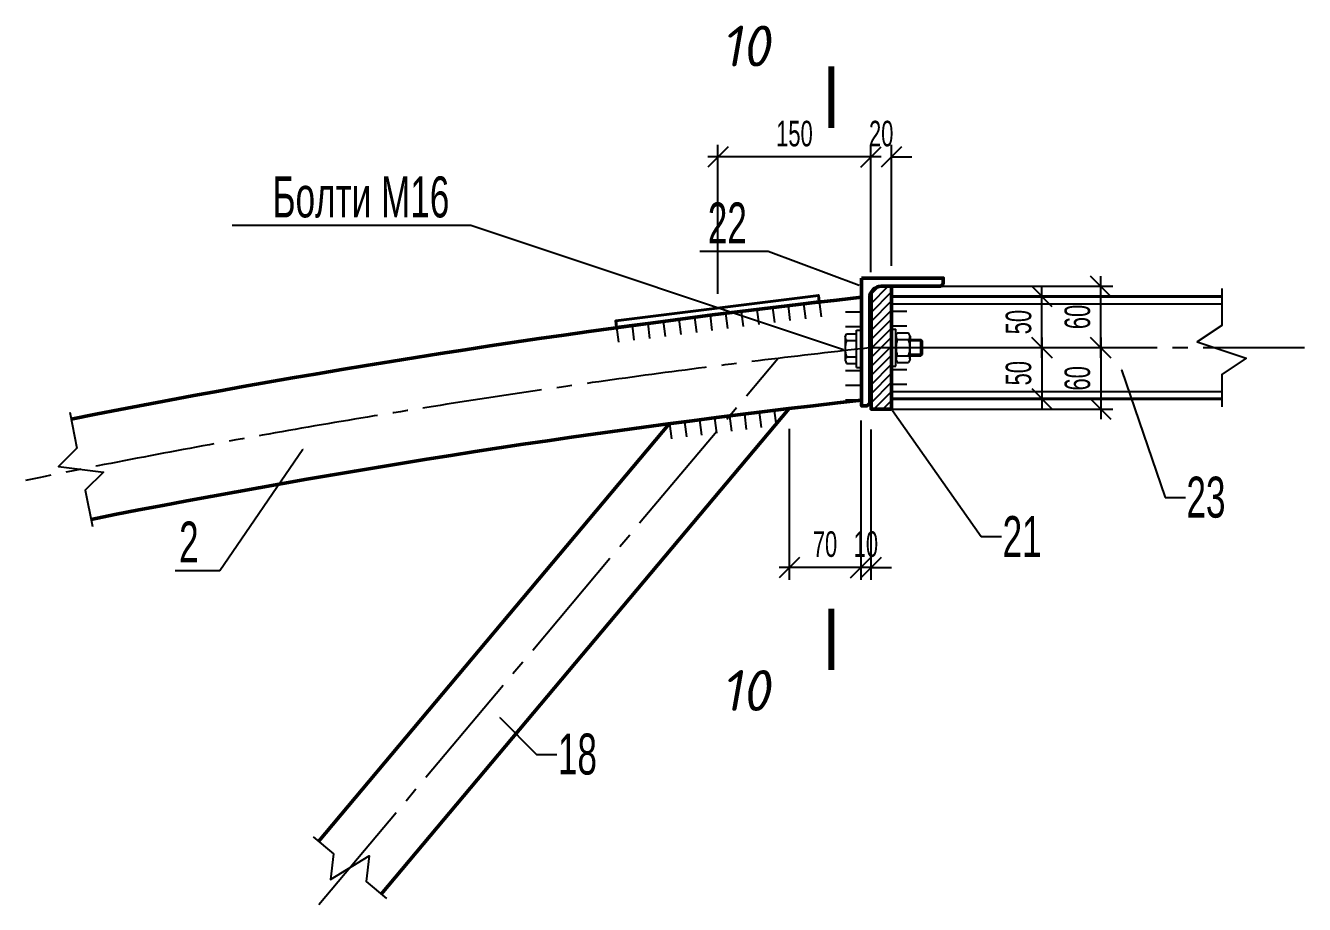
# Model space of a CAD drawing. Extents: x -483223 to 550073, y -164053 to -64662.
# Drawn here: x -186502 to -173987, y -117280 to -108685 of the extents above; entities that cross this region are included whole.
import ezdxf
from ezdxf import colors
from ezdxf.entities.mleader import LeaderData, LeaderLine
from ezdxf.enums import TextEntityAlignment as Align
from ezdxf.math import Vec2, Vec3

# ---------------------------------------------------------------- set-up
doc = ezdxf.new("R2010")
doc.units = 0
doc.header["$MEASUREMENT"] = 0
doc.linetypes.add('ACAD_ISO02W100', pattern=[15, 12, -3])
doc.linetypes.add('K5LT_AXLED', pattern=[16.25, 11.75, -1.5, 1.5, -1.5])
doc.layers.get('0').update_dxf_attribs({"color": 40, "linetype": 'CONTINUOUS'})
doc.layers.get('Defpoints').update_dxf_attribs({"linetype": 'CONTINUOUS'})
doc.layers.add('Размры', color=7, linetype='CONTINUOUS')
doc.styles.add('ГОСТ', font='isocpeur.ttf', dxfattribs={"oblique": 10})
doc.styles.add('РОЗМІР', font='ARIALN.TTF', dxfattribs={"width": 0.75})
doc.dimstyles.new('10 основний', dxfattribs={"dimscale": 100, "dimtxt": 2.5, "dimasz": 2, "dimexe": 1.2, "dimexo": 2, "dimgap": 1, "dimtad": 1, "dimdec": 0, "dimlfac": 0.1, "dimzin": 0, "dimdsep": 46, "dimtxsty": 'РОЗМІР', "dimblk": 'OBLIQUE', "dimcen": 0.7, "dimdle": 1, "dimadec": 0, "dimazin": 0, "dimtfac": 1, "dimtdec": 0, "dimtix": 1, "dimtofl": 0, "dimtmove": 1, "dimatfit": 3, "dimfxl": 0.18, "dimtolj": 1, "dimtzin": 0, "dimarcsym": 0})

# ---------------------------------------------------------------- blocks, each defined once
blk = doc.blocks.new('_OBLIQUE')
at = {"color": 0, "linetype": 'ByBlock'}
blk.add_line((-0.5, -0.5), (0.5, 0.5), dxfattribs=at)
blk = doc.blocks.new('*D555')
at = {"layer": 'Defpoints', "color": 0, "transparency": 16777216}
for p in [(-179727, -109970), (-178229, -111232), (-179727, -111509)]:
    blk.add_point(p, dxfattribs=at)
at = {"layer": 'Размры', "color": 0, "lineweight": -2, "transparency": 16777216}
for p, q in [((-179727, -111309), (-179727, -109850)), ((-178229, -111032), (-178229, -109850)), ((-178129, -109970), (-179827, -109970))]:
    blk.add_line(p, q, dxfattribs=at)
at = {"layer": 'Размры', "color": 0, "lineweight": -2, "transparency": 16777216, "xscale": 200, "yscale": 200, "zscale": 200, "rotation": 180}
blk.add_blockref('_OBLIQUE', (-179727, -109970), dxfattribs=at)
at = {"layer": 'Размры', "color": 0, "lineweight": -2, "transparency": 16777216, "xscale": 200, "yscale": 200, "zscale": 200}
blk.add_blockref('_OBLIQUE', (-178229, -109970), dxfattribs=at)
at = {"layer": 'Размры', "color": 0, "transparency": 16777216, "insert": (-178978, -109743), "char_height": 250, "attachment_point": 5, "style": 'РОЗМІР'}
blk.add_mtext('\\A1;150', dxfattribs=at)
blk = doc.blocks.new('*D556')
at = {"layer": 'Defpoints', "color": 0, "transparency": 16777216}
for p in [(-178329, -112349), (-179029, -112430), (-179029, -113986)]:
    blk.add_point(p, dxfattribs=at)
at = {"layer": 'Размры', "color": 0, "lineweight": -2, "transparency": 16777216}
for p, q in [((-179029, -112630), (-179029, -114106)), ((-178329, -112549), (-178329, -114106)), ((-178229, -113986), (-179129, -113986))]:
    blk.add_line(p, q, dxfattribs=at)
at = {"layer": 'Размры', "color": 0, "lineweight": -2, "transparency": 16777216, "xscale": 200, "yscale": 200, "zscale": 200, "rotation": 180}
blk.add_blockref('_OBLIQUE', (-179029, -113986), dxfattribs=at)
at = {"layer": 'Размры', "color": 0, "lineweight": -2, "transparency": 16777216, "xscale": 200, "yscale": 200, "zscale": 200}
blk.add_blockref('_OBLIQUE', (-178329, -113986), dxfattribs=at)
at = {"layer": 'Размры', "color": 0, "transparency": 16777216, "insert": (-178679, -113758), "char_height": 250, "attachment_point": 5, "style": 'РОЗМІР'}
blk.add_mtext('\\A1;70', dxfattribs=at)
blk = doc.blocks.new('*D557')
at = {"layer": 'Defpoints', "color": 0, "transparency": 16777216}
for p in [(-178329, -112349), (-178229, -112435), (-178229, -113986)]:
    blk.add_point(p, dxfattribs=at)
at = {"layer": 'Размры', "color": 0, "lineweight": -2, "transparency": 16777216}
for p, q in [((-178329, -112549), (-178329, -114106)), ((-178229, -112635), (-178229, -114106)), ((-178329, -113986), (-178529, -113986)), ((-178229, -113986), (-178029, -113986))]:
    blk.add_line(p, q, dxfattribs=at)
at = {"layer": 'Размры', "color": 0, "lineweight": -2, "transparency": 16777216, "xscale": 200, "yscale": 200, "zscale": 200}
blk.add_blockref('_OBLIQUE', (-178329, -113986), dxfattribs=at)
at = {"layer": 'Размры', "color": 0, "lineweight": -2, "transparency": 16777216, "xscale": 200, "yscale": 200, "zscale": 200, "rotation": 180}
blk.add_blockref('_OBLIQUE', (-178229, -113986), dxfattribs=at)
at = {"layer": 'Размры', "color": 0, "transparency": 16777216, "insert": (-178279, -113758), "char_height": 250, "attachment_point": 5, "style": 'РОЗМІР'}
blk.add_mtext('\\A1;10', dxfattribs=at)
blk = doc.blocks.new('*D504')
at = {"layer": 'Defpoints', "color": 0, "transparency": 16777216}
for p in [(-178029, -109970), (-178029, -111235), (-178229, -111296)]:
    blk.add_point(p, dxfattribs=at)
at = {"layer": 'Размры', "color": 0, "lineweight": -2, "transparency": 16777216}
for p, q in [((-178229, -111096), (-178229, -109850)), ((-178029, -111035), (-178029, -109850)), ((-178229, -109970), (-178429, -109970)), ((-178029, -109970), (-177829, -109970))]:
    blk.add_line(p, q, dxfattribs=at)
at = {"layer": 'Размры', "color": 0, "lineweight": -2, "transparency": 16777216, "xscale": 200, "yscale": 200, "zscale": 200}
blk.add_blockref('_OBLIQUE', (-178229, -109970), dxfattribs=at)
at = {"layer": 'Размры', "color": 0, "lineweight": -2, "transparency": 16777216, "xscale": 200, "yscale": 200, "zscale": 200, "rotation": 180}
blk.add_blockref('_OBLIQUE', (-178029, -109970), dxfattribs=at)
at = {"layer": 'Размры', "color": 0, "transparency": 16777216, "insert": (-178129, -109743), "char_height": 250, "attachment_point": 5, "style": 'РОЗМІР'}
blk.add_mtext('\\A1;20', dxfattribs=at)
blk = doc.blocks.new('*D558')
at = {"layer": 'Defpoints', "color": 0, "transparency": 16777216}
for p in [(-178029, -111835), (-178029, -112335), (-176556, -112335)]:
    blk.add_point(p, dxfattribs=at)
at = {"layer": 'Размры', "color": 0, "lineweight": -2, "transparency": 16777216}
for p, q in [((-176556, -111735), (-176556, -112435)), ((-177829, -111835), (-176436, -111835)), ((-177829, -112335), (-176436, -112335))]:
    blk.add_line(p, q, dxfattribs=at)
at = {"layer": 'Размры', "color": 0, "lineweight": -2, "transparency": 16777216, "xscale": 200, "yscale": 200, "zscale": 200}
for p, rotation in [((-176556, -111835), 90), ((-176556, -112335), 270)]:
    blk.add_blockref('_OBLIQUE', p, dxfattribs=dict(at, rotation=rotation))
at = {"layer": 'Размры', "color": 0, "transparency": 16777216, "insert": (-176784, -112085), "char_height": 250, "attachment_point": 5, "rotation": 90, "style": 'РОЗМІР'}
blk.add_mtext('\\A1;50', dxfattribs=at)
blk = doc.blocks.new('*D505')
at = {"layer": 'Defpoints', "color": 0, "transparency": 16777216}
for p in [(-178029, -111335), (-176556, -111335), (-178029, -111835)]:
    blk.add_point(p, dxfattribs=at)
at = {"layer": 'Размры', "color": 0, "lineweight": -2, "transparency": 16777216}
for p, q in [((-176556, -111935), (-176556, -111235)), ((-177829, -111335), (-176436, -111335)), ((-177829, -111835), (-176436, -111835))]:
    blk.add_line(p, q, dxfattribs=at)
at = {"layer": 'Размры', "color": 0, "lineweight": -2, "transparency": 16777216, "xscale": 200, "yscale": 200, "zscale": 200}
for p, rotation in [((-176556, -111335), 90), ((-176556, -111835), 270)]:
    blk.add_blockref('_OBLIQUE', p, dxfattribs=dict(at, rotation=rotation))
at = {"layer": 'Размры', "color": 0, "transparency": 16777216, "insert": (-176784, -111585), "char_height": 250, "attachment_point": 5, "rotation": 90, "style": 'РОЗМІР'}
blk.add_mtext('\\A1;50', dxfattribs=at)
blk = doc.blocks.new('*D559')
at = {"layer": 'Defpoints', "color": 0, "transparency": 16777216}
for p in [(-178029, -111835), (-178229, -112435), (-175981, -112435)]:
    blk.add_point(p, dxfattribs=at)
at = {"layer": 'Размры', "color": 0, "lineweight": -2, "transparency": 16777216}
for p, q in [((-175981, -111735), (-175981, -112535)), ((-177829, -111835), (-175861, -111835)), ((-178029, -112435), (-175861, -112435))]:
    blk.add_line(p, q, dxfattribs=at)
at = {"layer": 'Размры', "color": 0, "lineweight": -2, "transparency": 16777216, "xscale": 200, "yscale": 200, "zscale": 200}
for p, rotation in [((-175981, -111835), 90), ((-175981, -112435), 270)]:
    blk.add_blockref('_OBLIQUE', p, dxfattribs=dict(at, rotation=rotation))
at = {"layer": 'Размры', "color": 0, "transparency": 16777216, "insert": (-176208, -112135), "char_height": 250, "attachment_point": 5, "rotation": 90, "style": 'РОЗМІР'}
blk.add_mtext('\\A1;60', dxfattribs=at)
blk = doc.blocks.new('*D506')
at = {"layer": 'Defpoints', "color": 0, "transparency": 16777216}
for p in [(-178029, -111235), (-175981, -111235), (-178029, -111835)]:
    blk.add_point(p, dxfattribs=at)
at = {"layer": 'Размры', "color": 0, "lineweight": -2, "transparency": 16777216}
for p, q in [((-177829, -111235), (-175861, -111235)), ((-175981, -111935), (-175981, -111135)), ((-177829, -111835), (-175861, -111835))]:
    blk.add_line(p, q, dxfattribs=at)
at = {"layer": 'Размры', "color": 0, "lineweight": -2, "transparency": 16777216, "xscale": 200, "yscale": 200, "zscale": 200}
for p, rotation in [((-175981, -111235), 90), ((-175981, -111835), 270)]:
    blk.add_blockref('_OBLIQUE', p, dxfattribs=dict(at, rotation=rotation))
at = {"layer": 'Размры', "color": 0, "transparency": 16777216, "insert": (-176208, -111535), "char_height": 250, "attachment_point": 5, "rotation": 90, "style": 'РОЗМІР'}
blk.add_mtext('\\A1;60', dxfattribs=at)

msp = doc.modelspace()

# ---------------------------------------------------------------- hatches: boundary and pattern name
h = msp.add_hatch()
h.set_pattern_fill('ANSI31', color=0, scale=500, style=0)
h.set_pattern_definition([(45, (-409536.514, -30787.34), (-44.194174, 44.194174), [])])
h.paths.add_polyline_path([(-178228.5056, -112435.0504), (-178028.5056, -112435.0504), (-178028.5056, -111235.0504), (-178228.5056, -111235.0504)])

# ---------------------------------------------------------------- linework, layer by layer
at = {"color": 0, "lineweight": 50}
for p, q in [((-178228.5056, -112435.0504), (-178228.5056, -111296.0116)), ((-183023.5129, -117178.5121), (-179029.3253, -112430.4096)), ((-183635.7095, -116663.5216), (-180199.0902, -112578.2299))]:
    msp.add_line(p, q, dxfattribs=at)
at = {"color": 0}
for p, q in [((-178028.5056, -111335.0504), (-177878.5056, -111335.0504)), ((-179651.1221, -111499.1287), (-179632.3598, -111647.9506)), ((-179498.4842, -111479.8852), (-179479.7219, -111628.7072)), ((-179345.8463, -111460.6418), (-179327.084, -111609.4637)), ((-179193.2084, -111441.3983), (-179174.4461, -111590.2203)), ((-179040.5705, -111422.1549), (-179021.8082, -111570.9768)), ((-178887.9326, -111402.9114), (-178869.1703, -111551.7334)), ((-178735.2947, -111383.6679), (-178716.5324, -111532.4899)), ((-178328.5056, -111486.7926), (-178478.5056, -111486.7926)), ((-178028.5056, -111477.9075), (-177878.5056, -111477.9075)), ((-180566.9495, -111614.5894), (-180548.1872, -111763.4113)), ((-180414.3116, -111595.3459), (-180395.5493, -111744.1679)), ((-180261.6737, -111576.1025), (-180242.9114, -111724.9244)), ((-180109.0358, -111556.859), (-180090.2735, -111705.681)), ((-179956.3979, -111537.6156), (-179937.6356, -111686.4375)), ((-179803.76, -111518.3721), (-179784.9977, -111667.1941)), ((-178328.5056, -111630.5316), (-178478.5056, -111630.5316)), ((-178028.5056, -111620.7647), (-177878.5056, -111620.7647)), ((-180719.5874, -111633.8328), (-180700.8251, -111782.6548)), ((-178481.2329, -111733.3958), (-178467.6768, -111700.6686)), ((-178481.2329, -111733.3958), (-178481.2329, -111958.8504)), ((-178467.6768, -111700.6686), (-178372.142, -111700.6686)), ((-178372.142, -111664.3049), (-178328.5056, -111664.3049)), ((-178372.142, -112027.9413), (-178372.142, -111664.3049)), ((-178328.5056, -112027.9413), (-178328.5056, -111664.3049)), ((-178028.5056, -111653.2322), (-177984.8693, -111653.2322)), ((-178028.5056, -112016.8686), (-178028.5056, -111653.2322)), ((-177984.8693, -112016.8686), (-177984.8693, -111653.2322)), ((-177984.8693, -111722.3231), (-177971.3132, -111689.5958)), ((-177984.8693, -111722.3231), (-177984.8693, -111755.0504)), ((-177971.3132, -111689.5958), (-177860.2435, -111689.5958)), ((-177971.3132, -111755.0504), (-177860.2435, -111755.0504)), ((-177846.6874, -111722.3231), (-177860.2435, -111689.5958)), ((-177846.6874, -111722.3231), (-177846.6874, -111755.0504)), ((-177846.6874, -111947.7777), (-177846.6874, -111722.3231)), ((-177846.6874, -111755.0504), (-177740.446, -111755.0504)), ((-177725.9005, -111769.5958), (-177740.446, -111755.0504)), ((-177740.446, -111915.0504), (-177740.446, -111755.0504)), ((-178467.6768, -111766.1231), (-178372.142, -111766.1231)), ((-177725.9005, -111769.5958), (-177846.6874, -111769.5958)), ((-177725.9005, -111900.5049), (-177725.9005, -111769.5958)), ((-178481.2329, -111958.8504), (-178467.6768, -111991.5776)), ((-178467.6768, -111926.1231), (-178372.142, -111926.1231)), ((-178467.6768, -111991.5776), (-178372.142, -111991.5776)), ((-177984.8693, -111947.7777), (-177984.8693, -111915.0504)), ((-177984.8693, -111947.7777), (-177971.3132, -111980.5049)), ((-177971.3132, -111915.0504), (-177860.2435, -111915.0504)), ((-177971.3132, -111980.5049), (-177860.2435, -111980.5049)), ((-177846.6874, -111947.7777), (-177860.2435, -111980.5049)), ((-177725.9005, -111900.5049), (-177846.6874, -111900.5049)), ((-177846.6874, -111915.0504), (-177740.446, -111915.0504)), ((-177740.446, -111915.0504), (-177725.9005, -111900.5049)), ((-178328.5056, -112061.7487), (-178478.5056, -112061.7487)), ((-178372.142, -112027.9413), (-178328.5056, -112027.9413)), ((-178028.5056, -112016.8686), (-177984.8693, -112016.8686)), ((-178028.5056, -112049.3361), (-177878.5056, -112049.3361)), ((-178328.5056, -112205.4878), (-178478.5056, -112205.4878)), ((-178028.5056, -112192.1932), (-177878.5056, -112192.1932)), ((-178328.5056, -112349.2268), (-178478.5056, -112349.2268)), ((-178028.5056, -112335.0504), (-177878.5056, -112335.0504)), ((-179614.2078, -112504.3197), (-179595.4022, -112653.1362)), ((-179467.9872, -112485.8422), (-179449.1816, -112634.6587)), ((-179321.7665, -112467.3647), (-179302.961, -112616.1812)), ((-179175.5459, -112448.8871), (-179156.7404, -112597.7036)), ((-180199.0902, -112578.2299), (-180180.2846, -112727.0464)), ((-180052.8696, -112559.7524), (-180034.064, -112708.5689)), ((-179906.649, -112541.2748), (-179887.8434, -112690.0913)), ((-179760.4284, -112522.7973), (-179741.6228, -112671.6138))]:
    msp.add_line(p, q, dxfattribs=at)
at = {"color": 0, "linetype": 'K5LT_AXLED', "ltscale": 100}
for p, q in [((-178228.5056, -111835.0504), (-173987.383, -111835.0504)), ((-183631.6718, -117280.0923), (-179139.5347, -111940.0507))]:
    msp.add_line(p, q, dxfattribs=at)
at = {"color": 0}
for points in [[(-178616.5327, -109685.2629, 60, 60, 0), (-178616.5327, -109085.2629, 60, 60, 0), (-178616.5327, -109285.2629, 0, 80, 0), (-179016.5327, -109285.2629, 0, 0, 0), (-179616.5327, -109285.2629, 0, 0, 0)], [(-178616.5327, -114388.101, 60, 60, 0), (-178616.5327, -114988.101, 60, 60, 0), (-178616.5327, -114788.101, 0, 80, 0), (-179016.5327, -114788.101, 0, 0, 0), (-179616.5327, -114788.101, 0, 0, 0)]]:
    msp.add_lwpolyline(points, format="xyseb", dxfattribs=at)
at = {"color": 0, "lineweight": 50}
msp.add_lwpolyline([(-178321.0056, -111155.0504), (-177521.0056, -111155.0504), (-177521.0056, -111197.5504, -0.4142135624), (-177558.5056, -111235.0504), (-178128.5056, -111235.0504, 0.4142135624), (-178241.0056, -111347.5504), (-178241.0056, -112367.5504, -0.4142135624), (-178278.5056, -112405.0504), (-178321.0056, -112405.0504)], format="xyb", close=True, dxfattribs=at)
msp.add_lwpolyline([(-178228.5056, -111296.0116), (-178228.5056, -112435.0504), (-178028.5056, -112435.0504), (-178028.5056, -111235.0504), (-178128.5056, -111235.0504)], dxfattribs=at)
at = {"color": 0}
for points in [[(-174797.0355, -111255.0504), (-174797.0355, -111617.184), (-175037.0355, -111777.184), (-174557.0355, -111937.184), (-174797.0355, -112097.184), (-174797.0355, -112415.0504)], [(-186069.5577, -112464.5129), (-185999.66, -112817.6621), (-186178.4813, -112995.7715), (-185739.2915, -113051.56), (-185918.1128, -113229.6694), (-185848.2151, -113582.8185)], [(-183689.2767, -116618.4599), (-183490.3128, -116785.8318), (-183518.3634, -117036.6568), (-183140.859, -116805.3769), (-183168.9096, -117056.2019), (-182969.9457, -117223.5738)]]:
    msp.add_lwpolyline(points, dxfattribs=at)
at = {"color": 0, "lineweight": 40}
msp.add_lwpolyline([(-180719.5874, -111633.8328), (-178735.2947, -111383.6679), (-178742.7997, -111324.1392), (-180727.0924, -111574.304)], close=True, dxfattribs=at)
msp.add_lwpolyline([(-174797.0355, -111335.0504), (-178028.5056, -111335.0504), (-178028.5056, -112335.0504), (-174797.0355, -112335.0504)], dxfattribs=at)
at = {"color": 0, "linetype": 'ACAD_ISO02W100'}
for points in [[(-178028.5056, -111407.0504), (-174797.0355, -111407.0504)], [(-178028.5056, -112263.0504), (-174797.0355, -112263.0504)]]:
    msp.add_lwpolyline(points, dxfattribs=at)
at = {"color": 0, "lineweight": 50}
for radius, start in [(91818.3341, 96.310596125), (90818.3341, 96.380369114)]:
    msp.add_arc((-168228.5061, -202604.198), radius, start, 101.195665363, dxfattribs=at)
at = {"color": 0}
for centre, radius, start, end in [((-178434.9495, -111733.3958), 46.2834, 180, 225), ((-177938.5859, -111722.3231), 46.2834, 180, 225), ((-177742.0348, -111835.0504), 242.8345, 160.76505831, 180), ((-177892.9708, -111722.3231), 46.2834, 315, 0), ((-178089.5219, -111835.0504), 242.8345, 0, 19.23494169), ((-178238.3984, -111846.1231), 242.8345, 160.76505831, 180), ((-178238.3984, -111846.1231), 242.8345, 180, 199.23494169), ((-177742.0348, -111835.0504), 242.8345, 180, 199.23494169), ((-178089.5219, -111835.0504), 242.8345, 340.76505831, 0), ((-178434.9495, -111958.8504), 46.2834, 135, 180), ((-177938.5859, -111947.7777), 46.2834, 135, 180), ((-177892.9708, -111947.7777), 46.2834, 0, 45)]:
    msp.add_arc(centre, radius, start, end, dxfattribs=at)
at = {"color": 0, "linetype": 'K5LT_AXLED', "ltscale": 100}
msp.add_arc((-168228.5061, -202604.198), 91318.3341, 96.28689908, 101.543278152, dxfattribs=at)

# ---------------------------------------------------------------- texts
at = {"color": 0, "style": 'ГОСТ', "oblique": 10}
msp.add_text('10', height=400, dxfattribs=at).set_placement((-179216.5327, -109085.2629), align=Align.RIGHT)
msp.add_text('10', height=400, dxfattribs=at).set_placement((-179216.5327, -114988.101), align=Align.TOP_RIGHT)

# ---------------------------------------------------------------- dimensions: what is measured, and where the dimension line sits
at = {"layer": 'Размры', "color": 0}
for base, p1, p2, picture, middle in [((-179727.4411, -109970.2366), (-178228.5056, -111232.0418), (-179727.4411, -111508.7504), '*D555', (-178977.9733, -109742.5933)), ((-178028.5056, -109970.2366), (-178228.5056, -111296.0116), (-178028.5056, -111235.0504), '*D504', (-178128.5056, -109742.5933)), ((-179029.3253, -113986.1408), (-178328.5056, -112349.2268), (-179029.3253, -112430.4096), '*D556', (-178678.9155, -113758.4975)), ((-178228.5056, -113986.1408), (-178328.5056, -112349.2268), (-178228.5056, -112435.0504), '*D557', (-178278.5056, -113758.4975))]:
    dim = msp.add_linear_dim(base=base, p1=p1, p2=p2, dimstyle='10 основний', dxfattribs=at)
    dim.commit()
    dim.dimension.update_dxf_attribs({"geometry": picture, "text_midpoint": middle})
for base, p2, angle, picture, middle in [((-175980.5289, -111235.0504), (-178028.5056, -111235.0504), 270, '*D506', (-176208.1721, -111535.0504)), ((-176556.1043, -111335.0504), (-178028.5056, -111335.0504), 270, '*D505', (-176783.7476, -111585.0504)), ((-175980.5289, -112435.0504), (-178228.5056, -112435.0504), 90, '*D559', (-176208.1721, -112135.0504)), ((-176556.1043, -112335.0504), (-178028.5056, -112335.0504), 90, '*D558', (-176783.7476, -112085.0504))]:
    dim = msp.add_linear_dim(base=base, p1=(-178028.5056, -111835.0504), p2=p2, angle=angle, dimstyle='10 основний', dxfattribs=at)
    dim.commit()
    dim.dimension.update_dxf_attribs({"geometry": picture, "text_midpoint": middle})

# ---------------------------------------------------------------- leaders
at = {"color": 0}
ml = msp.add_multileader_mtext('Standard', dxfattribs=at)
ml.set_content('Болти М16', style='РОЗМІР')
ml.set_leader_properties()
ml.build(insert=Vec2(0, 0))
ml.multileader.update_dxf_attribs({"text_right_attachment_type": 6, "dogleg_length": 100, "arrow_head_size": 18})
ctx = ml.context
ctx.base_point, ctx.char_height, ctx.arrow_head_size, ctx.landing_gap_size, ctx.plane_origin = Vec3(-184050.2236, -110364.27), 400, 18, 9, Vec3(-177533.0233, -109990.2582)
ctx.right_attachment, ctx.text_align_type = 6, 2
notes = []
notes.append((ctx, [(0, (1, 1, 0), (-182146.0026, -110640.8594), (-1, 0), 200, [(1, [(-178481.2329, -111863.2495)], 0, [])])]))
ctx.mtext.insert, ctx.mtext.alignment, ctx.mtext.flow_direction = Vec3(-182355.0026, -110160.8594), 3, 5
ml = msp.add_multileader_mtext('Standard', dxfattribs=at)
ml.set_content('22', style='РОЗМІР')
ml.set_leader_properties()
ml.build(insert=Vec2(0, 0))
ml.multileader.update_dxf_attribs({"text_right_attachment_type": 6, "dogleg_length": 100, "arrow_head_size": 18})
ctx = ml.context
ctx.base_point, ctx.char_height, ctx.arrow_head_size, ctx.landing_gap_size, ctx.plane_origin = Vec3(-179807.1636, -110615.6058), 400, 18, 9, Vec3(-180131.0705, -109648.265)
ctx.right_attachment, ctx.text_align_type = 6, 2
notes.append((ctx, [(1, (1, 1, 0), (-179234.7297, -110895.6058), (-1, 0), 200, [(0, [(-178328.5056, -111232.0418)], 0, [])])]))
ctx.mtext.insert, ctx.mtext.alignment, ctx.mtext.flow_direction = Vec3(-179443.7297, -110415.6058), 3, 5
ml = msp.add_multileader_mtext('Standard', dxfattribs=at)
ml.set_content('23', style='РОЗМІР')
ml.set_leader_properties()
ml.build(insert=Vec2(0, 0))
ml.multileader.update_dxf_attribs({"text_right_attachment_type": 6, "dogleg_length": 100, "arrow_head_size": 18})
ctx = ml.context
ctx.base_point, ctx.char_height, ctx.arrow_head_size, ctx.landing_gap_size, ctx.plane_origin = Vec3(-175151.1302, -113300.5409), 400, 18, 9, Vec3(-172569.1737, -114741.7881)
ctx.right_attachment = 6
notes.append((ctx, [(1, (1, 1, 0), (-175351.1302, -113300.5409), (1, 0), 200, [(0, [(-175782.6887, -112036.0869)], 0, [])])]))
ctx.mtext.insert, ctx.mtext.flow_direction = Vec3(-175142.1302, -113097.1302), 5
ml = msp.add_multileader_mtext('Standard', dxfattribs=at)
ml.set_content('21', style='РОЗМІР')
ml.set_leader_properties()
ml.build(insert=Vec2(0, 0))
ml.multileader.update_dxf_attribs({"text_right_attachment_type": 6, "dogleg_length": 100, "arrow_head_size": 18})
ctx = ml.context
ctx.base_point, ctx.char_height, ctx.arrow_head_size, ctx.landing_gap_size, ctx.plane_origin = Vec3(-176950.1648, -113682.3912), 400, 18, 9, Vec3(-178028.5056, -112435.0504)
ctx.right_attachment = 6
notes.append((ctx, [(0, (1, 1, 0), (-177150.1648, -113682.3912), (1, 0), 200, [(0, [(-178028.5056, -112435.0504)], 0, [])])]))
ctx.mtext.insert, ctx.mtext.flow_direction = Vec3(-176941.1648, -113482.3912), 5
ml = msp.add_multileader_mtext('Standard', dxfattribs=at)
ml.set_content('2', style='РОЗМІР')
ml.set_leader_properties()
ml.build(insert=Vec2(0, 0))
ml.multileader.update_dxf_attribs({"text_right_attachment_type": 6, "dogleg_length": 100, "arrow_head_size": 18})
ctx = ml.context
ctx.base_point, ctx.char_height, ctx.arrow_head_size, ctx.landing_gap_size, ctx.plane_origin = Vec3(-184981.1731, -113736.1566), 400, 18, 9, Vec3(-183239.3686, -113354.4321)
ctx.right_attachment, ctx.text_align_type = 6, 2
notes.append((ctx, [(0, (1, 1, 0), (-184599.8716, -114016.1566), (-1, 0), 200, [(0, [(-183778.3816, -112815.4191)], 0, [])])]))
ctx.mtext.insert, ctx.mtext.alignment, ctx.mtext.flow_direction = Vec3(-184808.8716, -113536.1566), 3, 5
ml = msp.add_multileader_mtext('Standard', dxfattribs=at)
ml.set_content('18', style='РОЗМІР')
ml.set_leader_properties()
ml.build(insert=Vec2(0, 0))
ml.multileader.update_dxf_attribs({"text_right_attachment_type": 6, "dogleg_length": 100, "arrow_head_size": 18})
ctx = ml.context
ctx.base_point, ctx.char_height, ctx.arrow_head_size, ctx.landing_gap_size, ctx.plane_origin = Vec3(-181301.7443, -115812.9558), 400, 18, 9, Vec3(-181873.8789, -115440.8212)
ctx.right_attachment = 6
notes.append((ctx, [(0, (1, 1, 0), (-181501.7443, -115812.9558), (1, 0), 200, [(0, [(-181873.8789, -115440.8212)], 0, [])])]))
ctx.mtext.insert, ctx.mtext.flow_direction = Vec3(-181292.7443, -115609.5452), 5
for ctx, leaders in notes:
    for number, flags, end, landing, length, lines in leaders:
        leader = LeaderData()
        leader.index, (leader.has_last_leader_line, leader.has_dogleg_vector, leader.attachment_direction) = number, flags
        leader.last_leader_point, leader.dogleg_vector, leader.dogleg_length = Vec3(end), Vec3(landing), length
        for number, points, colour, breaks in lines:
            line = LeaderLine()
            line.index, line.vertices, line.color, line.breaks = number, Vec3.list(points), colors.encode_raw_color(colour), breaks
            leader.lines.append(line)
        ctx.leaders.append(leader)

doc.saveas('drawing.dxf')
